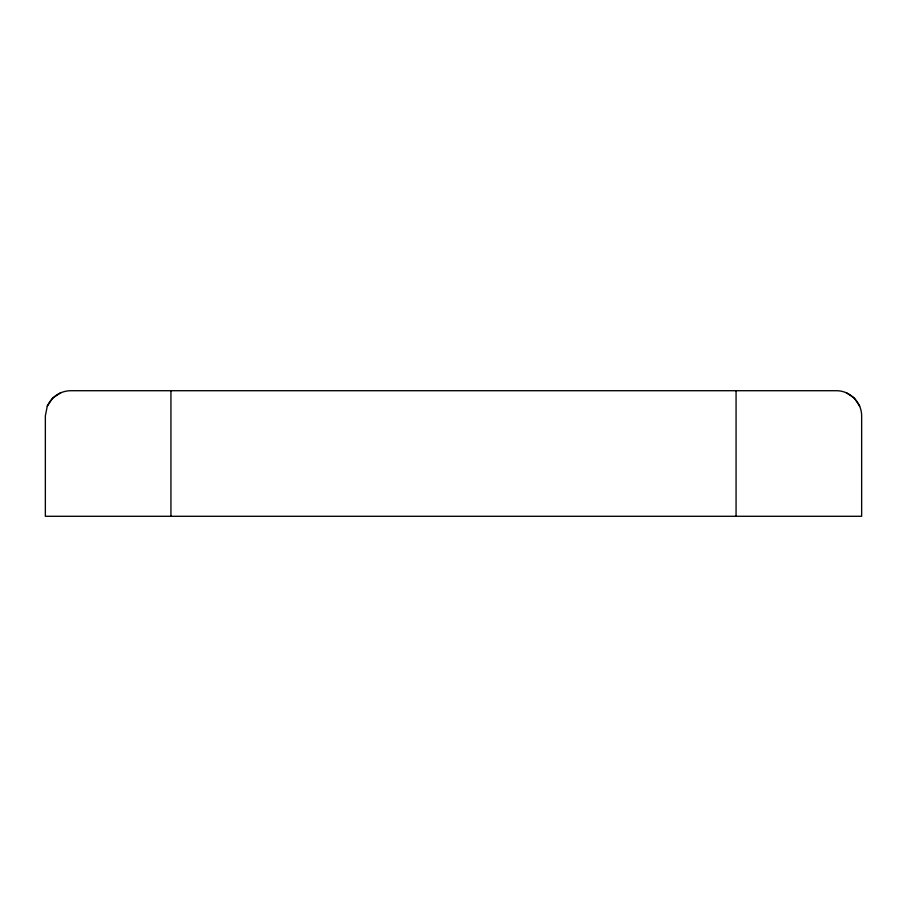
<?xml version="1.0" encoding="UTF-8"?>
<svg xmlns="http://www.w3.org/2000/svg" width="907" height="907" viewBox="0 0 907 907"><rect width="100%" height="100%" fill="white"/><g stroke="black" fill="none" stroke-linecap="round" stroke-linejoin="round"><path stroke-width="1.36" d="M47.266 406.211L45.35 415.825L45.35 516.287L861.65 516.287L861.65 415.825C861.65 402.334 850.029 390.702 836.537 390.713L70.463 390.713C60.418 390.894 51.257 397.028 47.266 406.211L52.708 398.06L60.86 392.618M846.14 392.618L854.292 398.06L859.734 406.211M736.065 390.713L736.065 516.287M170.935 390.713L170.935 516.287"/></g></svg>
